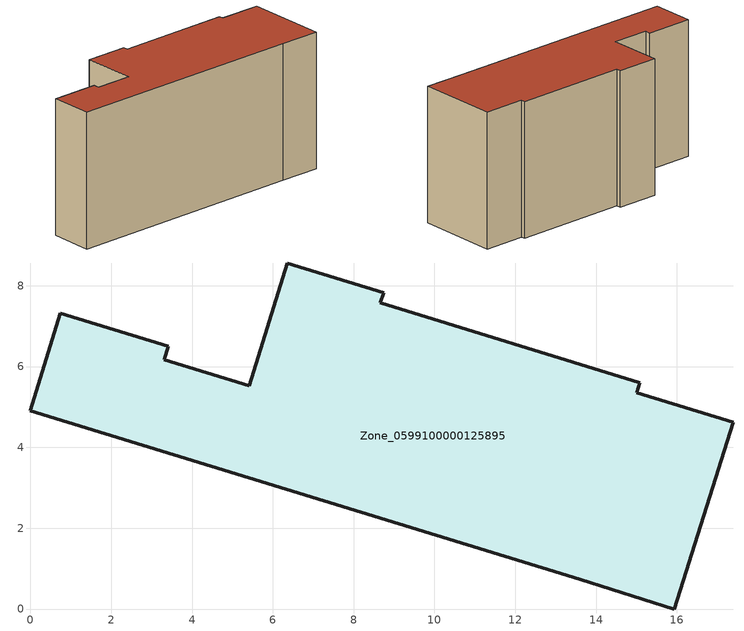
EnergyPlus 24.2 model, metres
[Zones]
Zone_0599100000125895
 floor ground (C_G): 17.39,4.62 15.93,0 13.6,0.73 0,4.9 0.74,7.32 3.41,6.5 3.31,6.17 5.42,5.52 6.35,8.56 8.74,7.82 8.66,7.57 15.08,5.61 15.01,5.36 z0
 wall outside (C_F): 15.01,5.36 15.08,5.61 8.66,7.57 8.74,7.82 6.35,8.56 5.42,5.52 3.31,6.17 3.41,6.5 0.74,7.32 0,4.9 13.6,0.73 15.93,0 17.39,4.62 15.01,5.36 z0:8.02
 roof outside (C_R): 15.93,0 17.39,4.62 15.01,5.36 15.08,5.61 8.66,7.57 8.74,7.82 6.35,8.56 5.42,5.52 3.31,6.17 3.41,6.5 0.74,7.32 0,4.9 13.6,0.73 z8.02
[BUILDING]
Pand.0599100000125895: North Axis=0; Terrain=City; Loads Convergence Tolerance Value=0.04; Temperature Convergence Tolerance Value=0.4; Solar Distribution=FullExterior; Maximum Number of Warmup Days=25; Minimum Number of Warmup Days=1
[Site:Location]
Rotterdam.The.Hague.AP_ZH_NLD Design_Conditions: Latitude=51.96; Longitude=4.45; Time Zone=1; Elevation=-4.5
[SITE:GROUNDTEMPERATURE:BUILDINGSURFACE]
18, 18, 18, 18, 18, 18, 18, 18, 18, 18, 18, 18
[MATERIAL] Thermal Absorptance=0.9; Solar Absorptance=0.7; Visible Absorptance=0.7
Name | Roughness | Thickness | Conductivity | Density | Specific Heat
G.TI.1975-1991 | MediumSmooth | 0.15 | 0.288461 | 540 | 1210
F.TI.1975-1991 | Rough | 0.3 | 0.230769 | 1920 | 840
R.TI.1975-1991 | MediumRough | 0.2 | 0.153846 | 1500 | 1000
[CONSTRUCTION]
C_G: G.TI.1975-1991
C_F: F.TI.1975-1991
C_R: R.TI.1975-1991
[ZONE]
Zone_0599100000125895: Type=1; Multiplier=1; Ceiling Height=Autocalculate; Volume=Autocalculate; Floor Area=autocalculate; Part of Total Floor Area=Yes
[ZONEINFILTRATION:DESIGNFLOWRATE]
Infil_Zone_0599100000125895: Zone or ZoneList or Space or SpaceList=Zone_0599100000125895; Schedule=AlwaysOn; Design Flow Rate Calculation Method=Flow/Area; Flow Rate per Floor Area=0.003; Constant Term Coefficient=1; Temperature Term Coefficient=0; Velocity Term Coefficient=0; Velocity Squared Term Coefficient=0
[HVACTEMPLATE:ZONE:IDEALLOADSAIRSYSTEM]
Zone_0599100000125895: Maximum Heating Supply Air Temperature=50; Minimum Cooling Supply Air Temperature=13; Maximum Heating Supply Air Humidity Ratio=0.0156; Minimum Cooling Supply Air Humidity Ratio=0.0077; Heating Limit=NoLimit; Cooling Limit=NoLimit; Dehumidification Control Type=ConstantSensibleHeatRatio; Cooling Sensible Heat Ratio=0.7; Dehumidification Setpoint=60; Humidification Control Type=None; Humidification Setpoint=30; Outdoor Air Method=None; Outdoor Air Flow Rate per Person=0.00944; Outdoor Air Flow Rate per Zone Floor Area=0; Outdoor Air Flow Rate per Zone=0; Demand Controlled Ventilation Type=None; Outdoor Air Economizer Type=NoEconomizer; Heat Recovery Type=None; Sensible Heat Recovery Effectiveness=0.7; Latent Heat Recovery Effectiveness=0.65
[ZONECONTROL:THERMOSTAT]
ThermostatControl_Zone_0599100000125895: Zone or ZoneList=Zone_0599100000125895; Control Type Schedule=DualSetpointControlType; Control 1=Thermostat_Zone_0599100000125895; Temperature Difference Between Cutout And Setpoint=0
[THERMOSTATSETPOINT:DUALSETPOINT]
Thermostat_Zone_0599100000125895: Heating Setpoint Temperature Schedule=HeatingSetpoint_Zone_0599100000125895; Cooling Setpoint Temperature Schedule=CoolingSetpoint_Zone_0599100000125895
[SCHEDULE:COMPACT]
HeatingSetpoint_Zone_0599100000125895: Through: 12/31, For: AllDays, Until: 24:00, 21
CoolingSetpoint_Zone_0599100000125895: Through: 12/31, For: AllDays, Until: 24:00, 24
DualSetpointControlType: Through: 12/31, For: AllDays, Until: 24:00, 4
AlwaysOn: Through: 12/31, For: AllDays, Until: 24:00, 1
